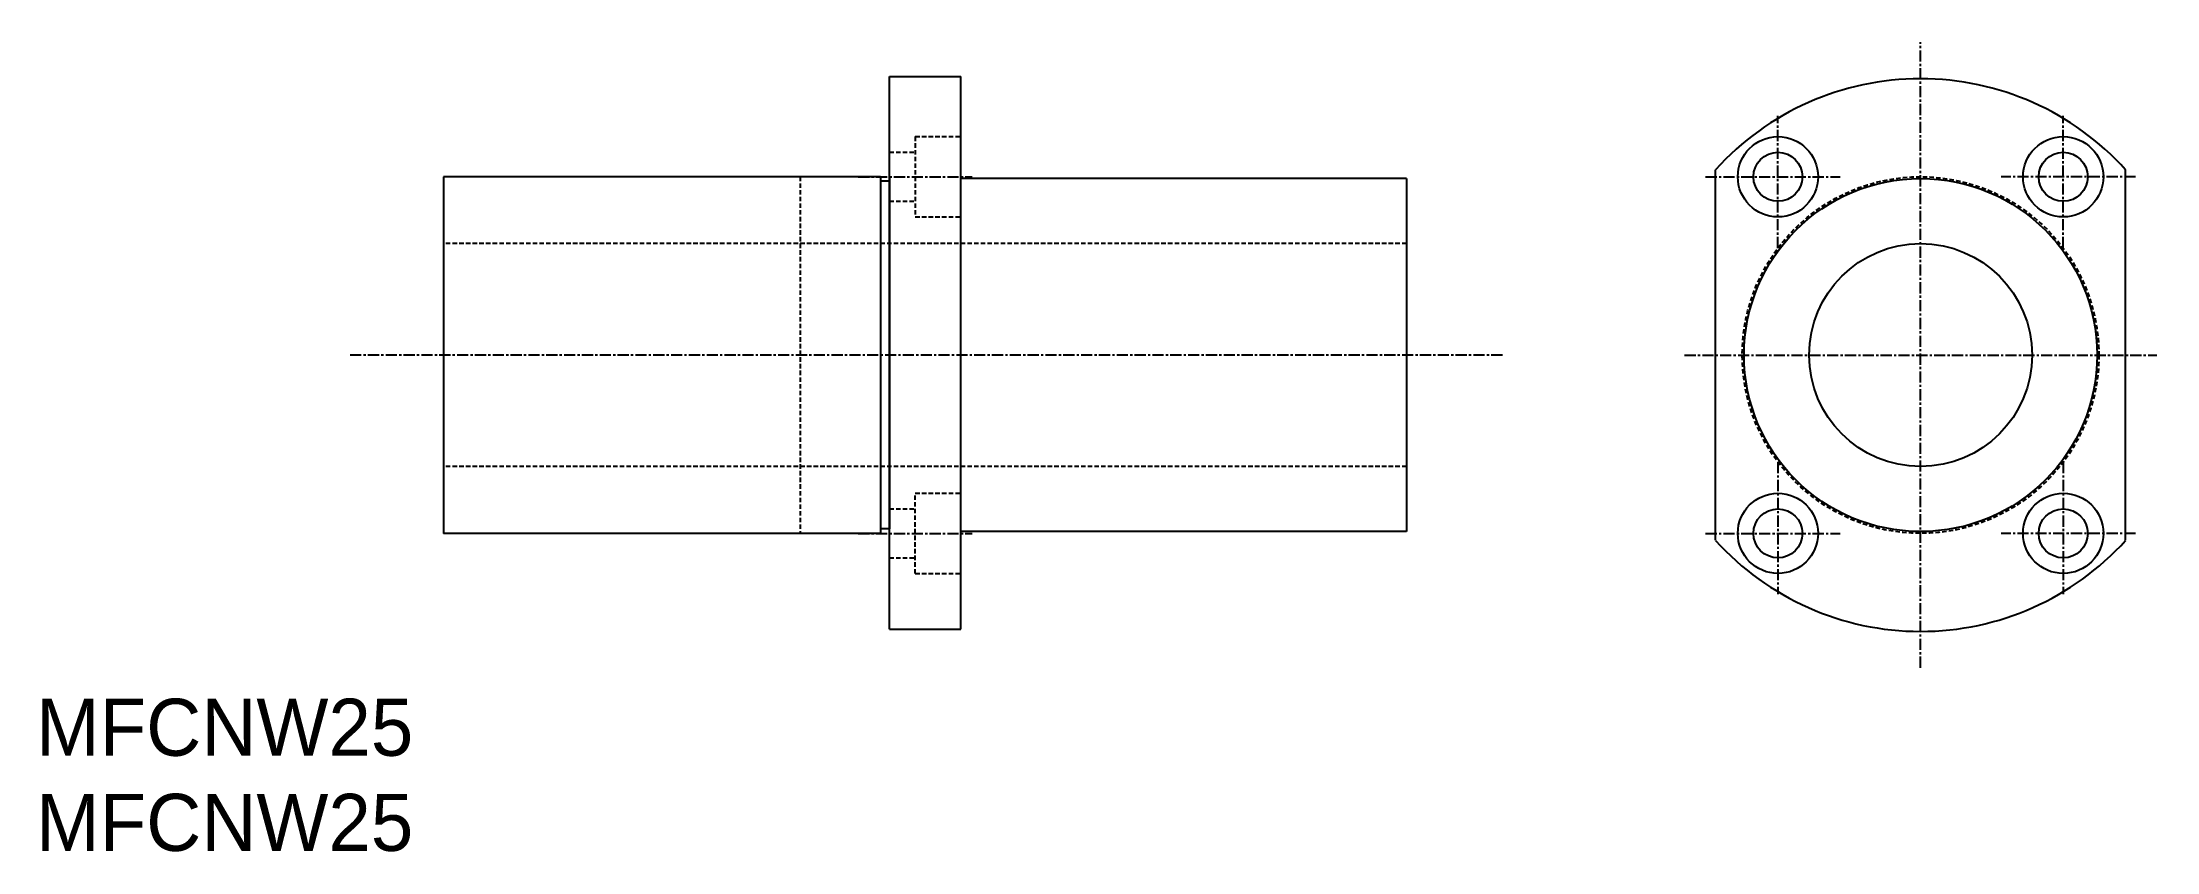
# Model space of a CAD drawing. Extents: x 11 to 248, y 10 to 101.
import ezdxf

# ---------------------------------------------------------------- set-up
doc = ezdxf.new("R2010")
doc.units = 0
doc.linetypes.add('CENTER', pattern=[2, 1.25, -0.25, 0.25, -0.25])
doc.linetypes.add('DASHED', pattern=[0.75, 0.5, -0.25])
doc.layers.get('0').update_dxf_attribs({"linetype": 'CONTINUOUS'})
doc.layers.add('CENTER', color=1, linetype='CENTER')

msp = doc.modelspace()

# ---------------------------------------------------------------- linework, layer by layer
at = {"color": 7, "linetype": 'CONTINUOUS'}
for p, q in [((105.72, 34.87), (105.72, 96.87)), ((105.72, 96.87), (113.72, 96.87)), ((113.72, 34.87), (113.72, 96.87)), ((104.72, 85.62), (55.72, 85.62)), ((55.72, 85.62), (55.72, 45.62)), ((104.72, 85.62), (104.72, 45.62)), ((105.72, 85.62), (105.72, 46.12)), ((163.72, 85.42), (113.72, 85.42)), ((163.72, 85.42), (163.72, 45.82)), ((198.39, 44.84), (198.39, 86.4)), ((244.39, 44.84), (244.39, 86.4)), ((105.72, 85.12), (104.72, 85.12)), ((104.72, 45.62), (55.72, 45.62)), ((105.72, 46.12), (104.72, 46.12)), ((163.72, 45.82), (113.72, 45.82)), ((105.72, 34.87), (113.72, 34.87))]:
    msp.add_line(p, q, dxfattribs=at)
at = {"color": 3, "linetype": 'DASHED'}
for p, q in [((105.72, 88.37), (108.62, 88.37)), ((108.62, 90.12), (113.72, 90.12)), ((108.62, 90.12), (108.62, 81.12)), ((95.72, 85.62), (95.72, 45.62)), ((105.72, 82.87), (108.62, 82.87)), ((108.62, 81.12), (113.72, 81.12)), ((163.72, 78.12), (55.72, 78.12)), ((163.72, 53.12), (55.72, 53.12)), ((108.62, 41.12), (108.62, 50.12)), ((108.62, 50.12), (113.72, 50.12)), ((105.72, 48.37), (108.62, 48.37)), ((105.72, 42.87), (108.62, 42.87)), ((108.62, 41.12), (113.72, 41.12))]:
    msp.add_line(p, q, dxfattribs=at)
at = {"color": 7, "linetype": 'CONTINUOUS'}
for centre, radius in [((205.39, 85.62), 4.5), ((205.39, 85.62), 2.75), ((237.39, 85.62), 4.5), ((237.39, 85.62), 2.75), ((221.39, 65.62), 19.8), ((221.39, 65.62), 12.5), ((205.39, 45.62), 4.5), ((237.39, 45.62), 4.5), ((205.39, 45.62), 2.75), ((237.39, 45.62), 2.75)]:
    msp.add_circle(centre, radius, dxfattribs=at)
at = {"color": 3, "linetype": 'DASHED'}
msp.add_circle((221.39, 65.62), 20, dxfattribs=at)
at = {"color": 7, "linetype": 'CONTINUOUS'}
for start, end in [(42.1034, 137.8966), (222.1034, 317.8966)]:
    msp.add_arc((221.39, 65.62), 31, start, end, dxfattribs=at)
at = {"layer": 'CENTER', "color": 1, "linetype": 'CENTER'}
for p, q in [((221.39, 30.54), (221.39, 100.7)), ((205.39, 77.62), (205.39, 92.46)), ((237.39, 77.62), (237.39, 92.46)), ((102.23, 85.62), (115, 85.62)), ((197.28, 85.62), (212.37, 85.62)), ((245.51, 85.62), (230.42, 85.62)), ((174.48, 65.62), (45.25, 65.62)), ((194.91, 65.62), (247.87, 65.62)), ((205.39, 53.62), (205.39, 38.78)), ((237.39, 53.62), (237.39, 38.78)), ((102.23, 45.62), (115, 45.62)), ((197.28, 45.62), (212.37, 45.62)), ((245.51, 45.62), (230.42, 45.62))]:
    msp.add_line(p, q, dxfattribs=at)

# ---------------------------------------------------------------- texts
at = {"color": 7, "linetype": 'CONTINUOUS'}
for p in [(10, 20.67), (10, 10)]:
    msp.add_text('MFCNW25', height=6.4, dxfattribs=at).set_placement(p)

doc.saveas('drawing.dxf')
